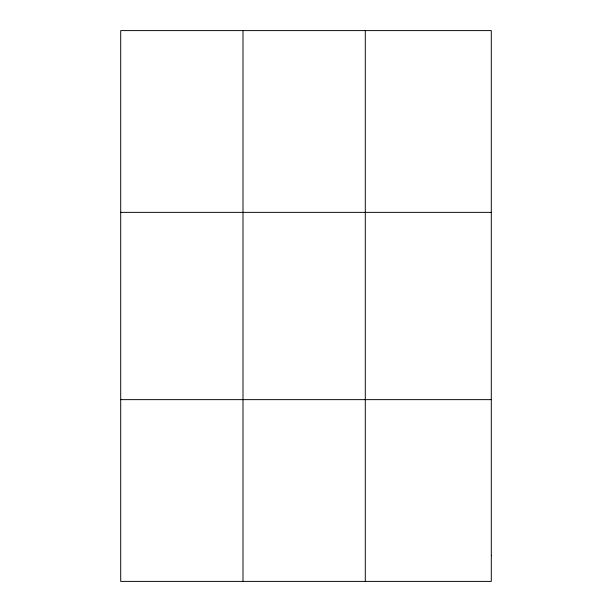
<?xml version="1.0" encoding="UTF-8"?>
<svg xmlns="http://www.w3.org/2000/svg" width="612" height="612" viewBox="0 0 612 612"><rect width="100%" height="100%" fill="white"/><g stroke="black" fill="none" stroke-linecap="round" stroke-linejoin="round"><path stroke-width="0.92" d="M242.995 581.4L242.995 30.6M365.295 581.4L365.295 30.6M120.702 212.364L491.298 212.364M120.702 399.636L491.298 399.636M491.298 555.436L491.298 581.4L120.702 581.4L120.702 30.6L491.298 30.6L491.298 555.436"/></g></svg>
